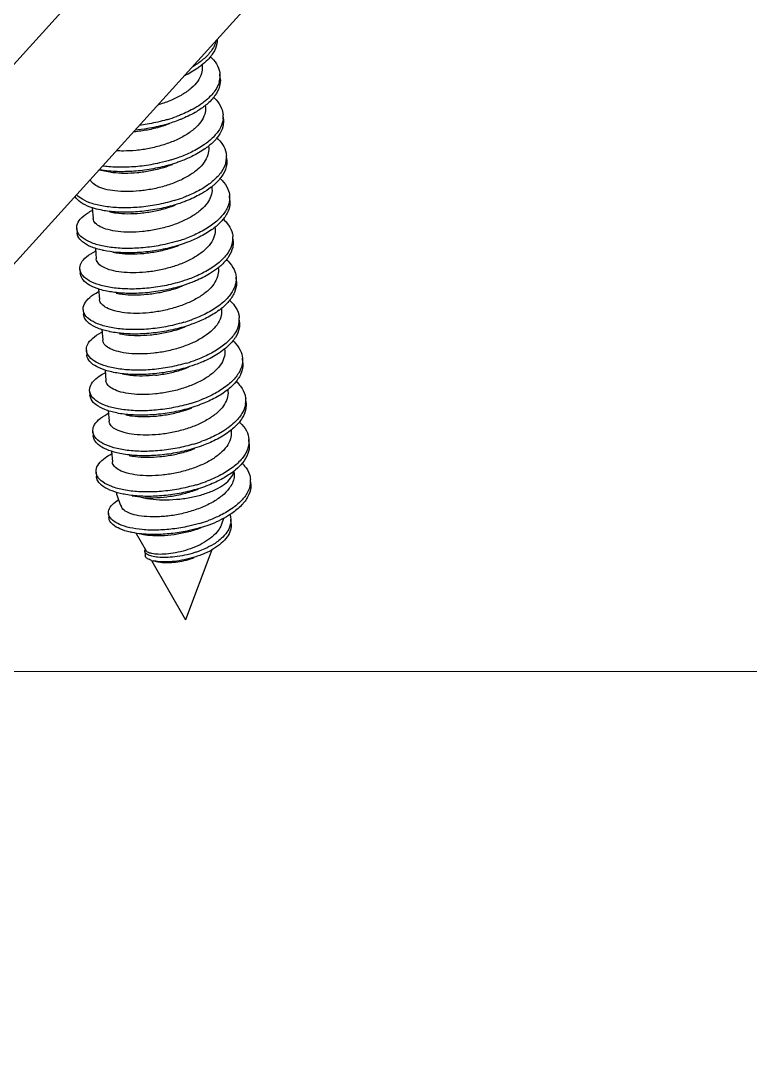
# Model space of a CAD drawing. Header units: millimetres. Extents: x -1995 to -555, y 489 to 1011.
# Drawn here: x -830.81 to -806.65, y 568.55 to 602.48 of the extents above; entities that cross this region are included whole.
import ezdxf

# ---------------------------------------------------------------- set-up
doc = ezdxf.new("R2010")
doc.units = ezdxf.units.MM
doc.layers.add('3_ALL_AXES', color=7, linetype='Continuous')
doc.layers.add('from', color=7, linetype='Continuous', lineweight=13)
doc.styles.add('ROMAND', font='romand.shx', dxfattribs={"width": 0.75, "bigfont": 'gbcbig.shx'})
doc.dimstyles.new('YanXiu', dxfattribs={"dimtxt": 2.5, "dimasz": 2.2, "dimexe": 1, "dimexo": 0, "dimgap": 0.66, "dimtad": 0, "dimzin": 1, "dimdsep": 46, "dimtxsty": 'ROMAND', "dimblk": 'CLOSEDBLANK', "dimcen": 0, "dimclrd": 3, "dimclre": 3, "dimclrt": 7, "dimazin": 0, "dimtfac": 1, "dimtofl": 0, "dimtmove": 0, "dimatfit": 3, "dimldrblk": 'CLOSEDBLANK', "dimfxl": 1, "dimlwd": 5, "dimlwe": 5, "dimarcsym": 0})

# ---------------------------------------------------------------- blocks, each defined once
blk = doc.blocks.new('_ClosedBlank')
at = {"color": 0, "linetype": 'ByBlock', "lineweight": -2}
for p, q in [((-1, 0.167), (0, 0)), ((-1, 0.167), (-1, -0.167)), ((0, 0), (-1, -0.167))]:
    blk.add_line(p, q, dxfattribs=at)

msp = doc.modelspace()

# ---------------------------------------------------------------- linework, layer by layer
at = {"color": 7, "linetype": 'Continuous'}
for p, q in [((-809.812, 624.478), (-884.103, 542.412)), ((-809.329, 618.397), (-883.62, 536.331)), ((-824.2, 600.558), (-824.212, 600.703)), ((-824.094, 599.214), (-824.105, 599.36)), ((-823.987, 597.871), (-823.999, 598.016)), ((-823.881, 596.527), (-823.892, 596.673)), ((-828.953, 595.595), (-828.941, 595.45)), ((-823.774, 595.184), (-823.786, 595.329)), ((-828.846, 594.252), (-828.835, 594.106)), ((-823.667, 593.84), (-823.679, 593.986)), ((-828.74, 592.908), (-828.728, 592.763)), ((-823.561, 592.497), (-823.572, 592.642)), ((-828.633, 591.565), (-828.622, 591.419)), ((-823.454, 591.153), (-823.466, 591.299)), ((-828.526, 590.221), (-828.515, 590.076)), ((-823.348, 589.81), (-823.359, 589.955)), ((-828.42, 588.878), (-828.408, 588.732)), ((-823.241, 588.466), (-823.253, 588.612)), ((-828.313, 587.534), (-828.302, 587.389)), ((-823.191, 587.142), (-823.202, 587.288)), ((-826.829, 586.697), (-827.113, 586.74)), ((-827.902, 586.175), (-827.891, 586.03)), ((-823.839, 585.822), (-823.85, 585.967)), ((-826.7, 584.91), (-826.689, 584.764)), ((-826.401, 584.592), (-826.272, 584.565))]:
    msp.add_line(p, q, dxfattribs=at)
msp.add_lwpolyline([(-828.211, 597.539), (-828.039, 597.504), (-827.966, 597.488)], dxfattribs=at)
for centre, radius, start, end in [((-824.988, 600.654), 0.778, 344.5934, 352.9737), ((-827.366, 603.959), 4.962, 286.6902, 290.1796), ((-824.799, 599.302), 0.696, 353.1384, 357.1671), ((-824.801, 599.302), 0.698, 357.2229, 4.7613), ((-826.117, 600.233), 2.446, 305.0662, 307.8108), ((-827.273, 602.655), 5.004, 286.7974, 290.057), ((-824.762, 597.965), 0.766, 346.0378, 353.0323), ((-824.733, 597.962), 0.736, 352.9803, 4.2481), ((-825.092, 596.282), 1.312, 43.3543, 48.0293), ((-827.154, 601.275), 4.965, 286.677, 290.1647), ((-828.603, 595.621), 0.349, 202.4237, 205.5563), ((-825.89, 597.527), 2.423, 305.7358, 307.8051), ((-827.079, 600.026), 5.065, 286.8004, 289.2579), ((-827.004, 599.811), 4.837, 289.267, 290.0654), ((-824.536, 595.275), 0.753, 347.492, 353.0747), ((-824.522, 595.274), 0.738, 353.0367, 4.2872), ((-828.381, 592.936), 0.358, 204.4727, 205.2969), ((-825.664, 594.823), 2.401, 306.4135, 307.8007), ((-826.854, 597.305), 5.029, 286.7816, 289.6705), ((-826.785, 597.106), 4.819, 289.6865, 290.0568), ((-824.31, 592.586), 0.739, 348.9566, 353.0942), ((-824.308, 592.586), 0.738, 353.0767, 4.3524), ((-826.734, 595.92), 4.986, 286.6172, 290.1304), ((-825.439, 592.12), 2.381, 307.1007, 307.8011), ((-826.63, 594.583), 4.993, 286.761, 290.0861), ((-824.083, 589.897), 0.725, 350.4325, 353.0848), ((-824.091, 589.898), 0.734, 353.0914, 4.4365), ((-826.547, 593.312), 5.069, 286.8643, 290.088), ((-827.924, 587.576), 0.391, 207.0808, 208.5181), ((-825.228, 589.435), 2.384, 307.1786, 307.7959), ((-825.121, 589.299), 2.212, 307.7709, 310.1921), ((-824.169, 587.633), 0.426, 345.4308, 350.4691), ((-826.411, 591.879), 4.975, 286.7432, 290.2179), ((-823.883, 587.23), 0.683, 353.0304, 354.2572), ((-823.898, 587.231), 0.698, 354.3076, 4.6573), ((-826.253, 590.445), 4.812, 286.4599, 289.8923), ((-826.229, 590.259), 4.769, 286.7779, 290.4347), ((-825.986, 589.613), 4.079, 290.4072, 295.4837), ((-824.462, 585.93), 0.613, 344.1163, 349.9449), ((-826.427, 589.295), 3.829, 264.3018, 264.8529), ((-825.561, 586.997), 2.174, 301.719, 302.1552), ((-825.475, 586.862), 2.014, 302.1273, 304.8533), ((-826.193, 585.608), 1.038, 254.2339, 258.4333)]:
    msp.add_arc(centre, radius, start, end, dxfattribs=at)
for points, start_tangent, end_tangent in [([(-824.345, 601.789), (-824.408, 601.627), (-824.626, 601.326), (-824.909, 601.082)], (-0.271457, -0.96245), (-0.810786, -0.585343)), ([(-824.305, 601.852), (-824.307, 601.79), (-824.397, 601.482), (-824.615, 601.181), (-824.83, 600.988)], (0.013496, -0.999909), (-0.789406, -0.613872)), ([(-824.536, 601.289), (-824.33, 601.049), (-824.218, 600.755), (-824.212, 600.703)], (0.74472, -0.667377), (0.075602, -0.997138)), ([(-824.83, 600.988), (-824.948, 600.901), (-825.381, 600.654), (-825.398, 600.646)], (-0.789406, -0.613872), (-0.904217, -0.427074)), ([(-824.909, 601.082), (-824.96, 601.047), (-825.113, 600.949)], (-0.810786, -0.585343), (-0.858663, -0.51254)), ([(-824.798, 600.951), (-824.822, 600.726), (-824.948, 600.473)], (0.076605, -0.997062), (-0.578512, -0.815674)), ([(-824.212, 600.703), (-824.216, 600.559)], (0.075602, -0.997138), (-0.121882, -0.992545)), ([(-824.948, 600.473), (-825.161, 600.242), (-825.457, 600.028), (-825.821, 599.843), (-826.227, 599.696), (-826.268, 599.684)], (-0.578512, -0.815674), (-0.959951, -0.280169)), ([(-824.238, 600.447), (-824.389, 600.141), (-824.663, 599.848), (-824.789, 599.748)], (-0.265374, -0.964145), (-0.806441, -0.591314)), ([(-824.2, 600.558), (-824.226, 600.302), (-824.377, 599.995), (-824.651, 599.703), (-824.719, 599.647)], (0.075602, -0.997138), (-0.787528, -0.616279)), ([(-824.426, 599.943), (-824.336, 599.852), (-824.155, 599.57), (-824.106, 599.36)], (0.741974, -0.670428), (0.082407, -0.996599)), ([(-824.789, 599.748), (-825.045, 599.582), (-825.516, 599.354), (-825.654, 599.301)], (-0.806441, -0.591314), (-0.938426, -0.345479)), ([(-824.719, 599.647), (-825.034, 599.437), (-825.505, 599.209), (-825.61, 599.168)], (-0.787528, -0.616279), (-0.935779, -0.352587)), ([(-824.692, 599.607), (-824.717, 599.376), (-824.841, 599.13)], (0.077374, -0.997002), (-0.578512, -0.815674)), ([(-824.108, 599.219), (-824.186, 598.959), (-824.396, 598.658), (-824.698, 598.394)], (-0.119148, -0.992877), (-0.811219, -0.584743)), ([(-824.094, 599.214), (-824.092, 599.122), (-824.174, 598.814), (-824.384, 598.512), (-824.617, 598.3)], (0.082407, -0.996599), (-0.789677, -0.613523)), ([(-824.841, 599.13), (-825.054, 598.899), (-825.348, 598.686), (-825.711, 598.501), (-826.116, 598.354), (-826.551, 598.245), (-826.989, 598.181), (-827.41, 598.16), (-827.638, 598.167)], (-0.578512, -0.815674), (-0.997876, 0.065149)), ([(-825.892, 599.061), (-826.175, 598.964), (-826.612, 598.856), (-827.054, 598.793), (-827.077, 598.79)], (-0.933254, -0.359217), (-0.995994, -0.089418)), ([(-825.61, 599.168), (-826.04, 599.028), (-826.611, 598.901), (-827.022, 598.847)], (-0.935779, -0.352587), (-0.995264, -0.097211)), ([(-825.941, 599.206), (-826.052, 599.174), (-826.623, 599.047), (-826.872, 599.01)], (-0.957715, -0.287718), (-0.992185, -0.124775)), ([(-824.321, 598.601), (-824.129, 598.38), (-824.008, 598.087), (-823.999, 598.016)], (0.744106, -0.668061), (0.075388, -0.997154)), ([(-824.698, 598.394), (-824.723, 598.376), (-825.15, 598.127), (-825.557, 597.954)], (-0.811219, -0.584743), (-0.939211, -0.343339)), ([(-824.711, 598.231), (-825.138, 597.981), (-825.503, 597.825)], (-0.818153, -0.575001), (-0.935882, -0.352314)), ([(-824.585, 598.264), (-824.611, 598.033), (-824.735, 597.786)], (0.077396, -0.997), (-0.578512, -0.815674)), ([(-825.827, 597.865), (-826.21, 597.764), (-826.788, 597.664), (-827.358, 597.623), (-827.89, 597.641), (-828.092, 597.664)], (-0.957194, -0.289447), (-0.989791, 0.142528)), ([(-823.987, 597.871), (-824.008, 597.634), (-824.151, 597.327), (-824.417, 597.033), (-824.506, 596.96)], (0.075388, -0.997154), (-0.787667, -0.616101)), ([(-824.735, 597.786), (-824.947, 597.555), (-825.24, 597.344), (-825.601, 597.159), (-826.006, 597.011), (-826.442, 596.902), (-826.88, 596.837), (-827.3, 596.816), (-827.688, 596.838), (-828.024, 596.9), (-828.281, 596.998), (-828.446, 597.12), (-828.508, 597.221)], (-0.578512, -0.815674), (-0.329591, 0.944124)), ([(-825.503, 597.825), (-825.643, 597.774), (-826.199, 597.618), (-826.777, 597.518), (-827.346, 597.477), (-827.879, 597.495), (-828.209, 597.54)], (-0.935882, -0.352314), (-0.98358, 0.180474)), ([(-827.966, 597.488), (-827.758, 597.454), (-827.372, 597.43), (-826.948, 597.449), (-826.506, 597.513), (-826.069, 597.62), (-825.785, 597.717)], (0.978142, -0.207936), (0.933254, 0.359217)), ([(-824.019, 597.78), (-824.162, 597.473), (-824.429, 597.179), (-824.578, 597.06)], (-0.241204, -0.970474), (-0.807006, -0.590543)), ([(-824.138, 597.182), (-823.949, 596.901), (-823.892, 596.673)], (0.685901, -0.727695), (0.082528, -0.996589)), ([(-824.578, 597.06), (-824.805, 596.911), (-825.272, 596.68), (-825.442, 596.614)], (-0.807006, -0.590543), (-0.938507, -0.345261)), ([(-824.506, 596.96), (-824.794, 596.766), (-825.26, 596.535), (-825.396, 596.481)], (-0.787667, -0.616101), (-0.935776, -0.352595)), ([(-824.479, 596.92), (-824.477, 596.904), (-824.51, 596.671), (-824.628, 596.443)], (0.080357, -0.996766), (-0.578512, -0.815674)), ([(-828.166, 596.208), (-828.428, 596.276), (-828.755, 596.417), (-828.966, 596.594), (-829.01, 596.664)], (-0.979785, 0.200055), (-0.450768, 0.892641)), ([(-825.729, 596.518), (-825.804, 596.497), (-826.374, 596.366), (-826.951, 596.294), (-827.507, 596.281), (-828.012, 596.325), (-828.439, 596.421), (-828.767, 596.563), (-828.958, 596.715)], (-0.957774, -0.287523), (-0.649977, 0.759954)), ([(-823.895, 596.532), (-823.964, 596.292), (-824.166, 595.989), (-824.486, 595.706)], (-0.120539, -0.992709), (-0.811519, -0.584326)), ([(-823.881, 596.527), (-823.879, 596.455), (-823.952, 596.146), (-824.154, 595.844), (-824.404, 595.613)], (0.082528, -0.996589), (-0.78989, -0.613249)), ([(-823.892, 596.673), (-823.89, 596.6), (-823.895, 596.532)], (0.082528, -0.996589), (-0.120539, -0.992709)), ([(-828.951, 595.595), (-828.946, 595.694), (-828.834, 595.905), (-828.595, 596.106), (-828.437, 596.196)], (-0.081548, 0.996669), (0.890119, 0.455728)), ([(-824.628, 596.443), (-824.841, 596.212), (-825.135, 595.999), (-825.498, 595.814), (-825.903, 595.666), (-826.339, 595.558), (-826.776, 595.494), (-827.197, 595.473), (-827.584, 595.494), (-827.919, 595.557), (-828.174, 595.654), (-828.34, 595.776), (-828.411, 595.919), (-828.413, 595.932)], (-0.578512, -0.815674), (-0.068494, 0.997651)), ([(-825.396, 596.481), (-825.792, 596.351), (-826.362, 596.221), (-826.94, 596.148), (-827.496, 596.135), (-828.001, 596.179), (-828.166, 596.208)], (-0.935776, -0.352595), (-0.979785, 0.200055)), ([(-827.859, 596.145), (-827.651, 596.11), (-827.266, 596.086), (-826.841, 596.106), (-826.399, 596.169), (-825.962, 596.277), (-825.679, 596.374)], (0.978142, -0.207936), (0.933254, 0.359217)), ([(-824.107, 595.912), (-823.927, 595.71), (-823.798, 595.419), (-823.786, 595.329)], (0.743128, -0.669149), (0.075693, -0.997131)), ([(-828.925, 595.487), (-828.951, 595.595)], (-0.381272, 0.924463), (-0.081548, 0.996669)), ([(-824.486, 595.706), (-824.907, 595.454), (-825.344, 595.267)], (-0.811519, -0.584326), (-0.939287, -0.343132)), ([(-824.475, 595.56), (-824.896, 595.309), (-825.29, 595.138)], (-0.811519, -0.584326), (-0.935891, -0.352291)), ([(-824.372, 595.577), (-824.398, 595.346), (-824.522, 595.099)], (0.077392, -0.997001), (-0.578512, -0.815674)), ([(-828.06, 594.865), (-828.105, 594.875), (-828.488, 594.994), (-828.763, 595.153), (-828.914, 595.342), (-828.94, 595.45)], (-0.979629, 0.200815), (-0.081548, 0.996669)), ([(-825.614, 595.177), (-825.961, 595.085), (-826.539, 594.981), (-827.11, 594.937), (-827.645, 594.951), (-828.117, 595.02), (-828.5, 595.139), (-828.774, 595.298), (-828.918, 595.47)], (-0.95726, -0.28923), (-0.431215, 0.902249)), ([(-825.29, 595.138), (-825.396, 595.099), (-825.95, 594.939), (-826.527, 594.836), (-827.098, 594.791), (-827.634, 594.805), (-828.06, 594.865)], (-0.935891, -0.352291), (-0.979629, 0.200815)), ([(-823.774, 595.184), (-823.79, 594.967), (-823.925, 594.659), (-824.184, 594.364), (-824.294, 594.273)], (0.075693, -0.997131), (-0.787857, -0.615859)), ([(-828.846, 594.252), (-828.803, 594.45), (-828.63, 594.658), (-828.336, 594.85), (-828.327, 594.855)], (-0.072316, 0.997382), (0.890877, 0.454245)), ([(-824.522, 595.099), (-824.734, 594.868), (-825.027, 594.657), (-825.388, 594.472), (-825.793, 594.324), (-826.229, 594.215), (-826.667, 594.15), (-827.087, 594.129), (-827.475, 594.151), (-827.811, 594.213), (-828.068, 594.311), (-828.233, 594.433), (-828.305, 594.576), (-828.306, 594.589)], (-0.578512, -0.815674), (-0.068664, 0.99764)), ([(-825.572, 595.03), (-825.855, 594.933), (-826.293, 594.826), (-826.735, 594.762), (-827.159, 594.743), (-827.544, 594.767), (-827.753, 594.801)], (-0.933254, -0.359217), (-0.978142, 0.207936)), ([(-823.802, 595.112), (-823.936, 594.805), (-824.196, 594.51), (-824.367, 594.372)], (-0.216605, -0.976259), (-0.807601, -0.589729)), ([(-824.002, 594.571), (-823.941, 594.512), (-823.744, 594.233), (-823.679, 593.986)], (0.743229, -0.669038), (0.082578, -0.996585)), ([(-828.806, 594.118), (-828.845, 594.239), (-828.846, 594.252)], (-0.46677, 0.884379), (-0.072316, 0.997382)), ([(-828.754, 594.04), (-828.806, 594.118)], (-0.627971, 0.778236), (-0.46677, 0.884379)), ([(-824.367, 594.372), (-824.566, 594.24), (-825.027, 594.007), (-825.23, 593.926)], (-0.807601, -0.589729), (-0.938595, -0.345022)), ([(-824.294, 594.273), (-824.554, 594.094), (-825.016, 593.861), (-825.183, 593.794)], (-0.787857, -0.615859), (-0.93578, -0.352584)), ([(-824.265, 594.233), (-824.291, 594.002), (-824.415, 593.756)], (0.077425, -0.996998), (-0.578512, -0.815674)), ([(-827.953, 593.521), (-828.191, 593.581), (-828.525, 593.72), (-828.743, 593.895), (-828.833, 594.094), (-828.835, 594.106)], (-0.97974, 0.200272), (-0.072316, 0.997382)), ([(-825.23, 593.926), (-825.556, 593.82), (-826.124, 593.686), (-826.702, 593.61), (-827.261, 593.593), (-827.769, 593.633), (-828.202, 593.727), (-828.536, 593.866), (-828.754, 594.04)], (-0.938595, -0.345022), (-0.627971, 0.778236)), ([(-825.183, 593.794), (-825.544, 593.674), (-826.113, 593.54), (-826.691, 593.464), (-827.249, 593.447), (-827.758, 593.488), (-827.953, 593.521)], (-0.93578, -0.352584), (-0.97974, 0.200272)), ([(-823.682, 593.844), (-823.742, 593.624), (-823.937, 593.321), (-824.25, 593.036)], (-0.12157, -0.992583), (-0.80466, -0.593736)), ([(-823.668, 593.84), (-823.665, 593.787), (-823.731, 593.478), (-823.925, 593.175), (-824.192, 592.925)], (0.082578, -0.996585), (-0.79005, -0.613042)), ([(-823.679, 593.986), (-823.677, 593.932), (-823.682, 593.844)], (0.082578, -0.996585), (-0.12157, -0.992583)), ([(-828.738, 592.908), (-828.735, 592.994), (-828.631, 593.205), (-828.4, 593.407), (-828.224, 593.509)], (-0.086626, 0.996241), (0.890165, 0.455638)), ([(-824.415, 593.756), (-824.627, 593.525), (-824.919, 593.314), (-825.278, 593.13), (-825.683, 592.982), (-826.119, 592.872), (-826.558, 592.807), (-826.978, 592.786), (-827.366, 592.807), (-827.703, 592.869), (-827.961, 592.967), (-828.127, 593.09), (-828.198, 593.233), (-828.199, 593.245)], (-0.578512, -0.815674), (-0.068915, 0.997623)), ([(-827.646, 593.458), (-827.438, 593.423), (-827.052, 593.399), (-826.628, 593.419), (-826.186, 593.482), (-825.749, 593.59), (-825.466, 593.687)], (0.978142, -0.207936), (0.933254, 0.359217)), ([(-823.892, 593.224), (-823.726, 593.041), (-823.59, 592.75), (-823.573, 592.642)], (0.741795, -0.670627), (0.076427, -0.997075)), ([(-828.707, 592.788), (-828.738, 592.908)], (-0.414248, 0.910164), (-0.086626, 0.996241)), ([(-827.846, 592.178), (-827.865, 592.182), (-828.254, 592.298), (-828.536, 592.455), (-828.695, 592.642), (-828.727, 592.763)], (-0.979686, 0.200536), (-0.086626, 0.996241)), ([(-825.402, 592.49), (-825.712, 592.406), (-826.289, 592.299), (-826.862, 592.251), (-827.4, 592.261), (-827.877, 592.327), (-828.266, 592.443), (-828.547, 592.6), (-828.705, 592.783)], (-0.957329, -0.289), (-0.427297, 0.904111)), ([(-824.25, 593.036), (-824.665, 592.782), (-825.132, 592.58)], (-0.80466, -0.593736), (-0.93935, -0.342961)), ([(-824.238, 592.89), (-824.654, 592.636), (-825.077, 592.451)], (-0.80466, -0.593736), (-0.935892, -0.352288)), ([(-824.159, 592.89), (-824.185, 592.658), (-824.308, 592.412)], (0.077502, -0.996992), (-0.578512, -0.815674)), ([(-825.077, 592.451), (-825.15, 592.424), (-825.701, 592.261), (-826.278, 592.154), (-826.85, 592.105), (-827.389, 592.116), (-827.846, 592.178)], (-0.935892, -0.352288), (-0.979686, 0.200536)), ([(-823.584, 592.445), (-823.711, 592.137), (-823.963, 591.841), (-824.326, 591.569), (-824.783, 591.333), (-825.018, 591.239)], (-0.191609, -0.981471), (-0.938689, -0.344766)), ([(-823.561, 592.497), (-823.573, 592.299), (-823.7, 591.991), (-823.951, 591.695), (-824.081, 591.585)], (0.076427, -0.997075), (-0.788095, -0.615554)), ([(-828.633, 591.565), (-828.596, 591.749), (-828.432, 591.958), (-828.145, 592.152), (-828.115, 592.167)], (-0.067233, 0.997737), (0.890648, 0.454694)), ([(-827.54, 592.114), (-827.331, 592.08), (-826.946, 592.056), (-826.522, 592.075), (-826.08, 592.139), (-825.642, 592.246), (-825.359, 592.343)], (0.978142, -0.207936), (0.933254, 0.359217)), ([(-824.308, 592.412), (-824.516, 592.186), (-824.799, 591.979), (-825.147, 591.797), (-825.54, 591.649), (-825.966, 591.538), (-826.399, 591.469)], (-0.578512, -0.815674), (-0.993834, -0.110875)), ([(-826.399, 591.469), (-826.829, 591.442), (-827.227, 591.46), (-827.573, 591.52), (-827.841, 591.617), (-828.014, 591.739), (-828.091, 591.884), (-828.093, 591.902)], (-0.993834, -0.110875), (-0.065129, 0.997877)), ([(-823.79, 591.884), (-823.744, 591.841), (-823.54, 591.564), (-823.466, 591.299)], (0.743744, -0.668465), (0.081838, -0.996646)), ([(-828.531, 591.342), (-828.63, 591.539), (-828.633, 591.565)], (-0.651462, 0.758681), (-0.067233, 0.997737)), ([(-827.74, 590.834), (-827.953, 590.887), (-828.294, 591.023), (-828.52, 591.196), (-828.618, 591.394), (-828.621, 591.419)], (-0.979694, 0.2005), (-0.067233, 0.997737)), ([(-824.081, 591.585), (-824.315, 591.423), (-824.771, 591.187), (-824.97, 591.107)], (-0.788095, -0.615554), (-0.93579, -0.352557)), ([(-824.052, 591.546), (-824.078, 591.315), (-824.202, 591.069)], (0.07742, -0.996999), (-0.578512, -0.815674)), ([(-826.453, 590.926), (-827.014, 590.905), (-827.526, 590.942), (-827.965, 591.033), (-828.306, 591.169), (-828.531, 591.342)], (-0.996207, -0.087021), (-0.651462, 0.758681)), ([(-824.202, 591.069), (-824.414, 590.838), (-824.706, 590.627), (-825.066, 590.443), (-825.47, 590.295), (-825.906, 590.185), (-826.345, 590.12), (-826.765, 590.099), (-827.153, 590.12), (-827.49, 590.183), (-827.748, 590.28), (-827.914, 590.403), (-827.985, 590.546), (-827.986, 590.558)], (-0.578512, -0.815674), (-0.068883, 0.997625)), ([(-825.308, 591.143), (-825.875, 591.005), (-826.453, 590.926)], (-0.958054, -0.286589), (-0.996207, -0.087021)), ([(-824.97, 591.107), (-825.297, 590.997), (-825.863, 590.86), (-826.442, 590.78)], (-0.93579, -0.352557), (-0.996207, -0.087021)), ([(-823.469, 591.157), (-823.521, 590.956), (-823.708, 590.652), (-824.014, 590.366), (-824.037, 590.349)], (-0.122479, -0.992471), (-0.80457, -0.593858)), ([(-823.454, 591.153), (-823.452, 591.119), (-823.509, 590.811), (-823.696, 590.507), (-823.979, 590.238)], (0.081838, -0.996646), (-0.790118, -0.612955)), ([(-823.466, 591.299), (-823.464, 591.265), (-823.469, 591.157)], (0.081838, -0.996646), (-0.122479, -0.992471)), ([(-828.525, 590.221), (-828.524, 590.294), (-828.429, 590.505), (-828.205, 590.708), (-828.011, 590.823)], (-0.090788, 0.99587), (0.890234, 0.455503)), ([(-826.442, 590.78), (-827.002, 590.76), (-827.515, 590.797), (-827.74, 590.834)], (-0.996207, -0.087021), (-0.979694, 0.2005)), ([(-826.341, 590.739), (-826.778, 590.712), (-827.179, 590.731), (-827.433, 590.771)], (-0.993834, -0.110875), (-0.978065, 0.208301)), ([(-826.341, 590.739), (-825.909, 590.808), (-825.482, 590.92), (-825.252, 591)], (0.993834, 0.110875), (0.933278, 0.359156)), ([(-823.676, 590.535), (-823.526, 590.371), (-823.381, 590.082), (-823.36, 589.955)], (0.740126, -0.672469), (0.077478, -0.996994)), ([(-828.487, 590.089), (-828.525, 590.221)], (-0.446331, 0.894868), (-0.090788, 0.99587)), ([(-827.633, 589.491), (-828.02, 589.602), (-828.308, 589.757), (-828.476, 589.943), (-828.514, 590.076)], (-0.979761, 0.200171), (-0.090788, 0.99587)), ([(-825.19, 589.803), (-825.464, 589.728), (-826.04, 589.617), (-826.613, 589.565), (-827.155, 589.572), (-827.636, 589.635), (-828.031, 589.748), (-828.32, 589.903), (-828.487, 590.089)], (-0.957401, -0.288762), (-0.446331, 0.894868)), ([(-824.037, 590.349), (-824.424, 590.11), (-824.915, 589.894)], (-0.80457, -0.593858), (-0.93904, -0.343807)), ([(-824.002, 590.22), (-824.412, 589.964), (-824.864, 589.764)], (-0.797551, -0.603251), (-0.935881, -0.352315)), ([(-823.946, 590.203), (-823.972, 589.971), (-824.095, 589.725)], (0.077487, -0.996993), (-0.578512, -0.815674)), ([(-824.095, 589.725), (-824.308, 589.494), (-824.6, 589.283), (-824.959, 589.099), (-825.363, 588.951), (-825.801, 588.842), (-826.242, 588.776), (-826.661, 588.755), (-827.049, 588.777), (-827.386, 588.84), (-827.644, 588.938), (-827.808, 589.06), (-827.879, 589.203), (-827.88, 589.215)], (-0.578512, -0.815674), (-0.069435, 0.997586)), ([(-824.864, 589.764), (-824.904, 589.749), (-825.452, 589.582), (-826.028, 589.472), (-826.602, 589.42), (-827.143, 589.426), (-827.624, 589.489), (-827.633, 589.491)], (-0.935881, -0.352315), (-0.979761, 0.200171)), ([(-823.368, 589.777), (-823.486, 589.469), (-823.73, 589.172), (-823.944, 588.995)], (-0.166248, -0.986084), (-0.808831, -0.588041)), ([(-823.348, 589.81), (-823.356, 589.631), (-823.475, 589.323), (-823.719, 589.026), (-823.869, 588.898)], (0.077478, -0.996994), (-0.788365, -0.615208)), ([(-828.419, 588.878), (-828.389, 589.049), (-828.233, 589.258), (-827.953, 589.453), (-827.902, 589.48)], (-0.064438, 0.997922), (0.890467, 0.455048)), ([(-827.326, 589.427), (-827.118, 589.393), (-826.733, 589.369), (-826.308, 589.388), (-825.866, 589.452), (-825.429, 589.56), (-825.146, 589.656)], (0.978142, -0.207936), (0.933254, 0.359217)), ([(-823.577, 589.198), (-823.548, 589.171), (-823.336, 588.895), (-823.253, 588.612)], (0.744209, -0.667947), (0.080507, -0.996754)), ([(-828.308, 588.643), (-828.415, 588.84), (-828.419, 588.878)], (-0.67369, 0.739014), (-0.064438, 0.997922)), ([(-827.527, 588.147), (-827.715, 588.193), (-828.063, 588.327), (-828.296, 588.498), (-828.403, 588.694), (-828.408, 588.732)], (-0.979649, 0.200718), (-0.064438, 0.997922)), ([(-823.944, 588.995), (-824.088, 588.898), (-824.539, 588.66), (-824.806, 588.552)], (-0.808831, -0.588041), (-0.938786, -0.3445)), ([(-823.869, 588.898), (-824.076, 588.752), (-824.527, 588.514), (-824.757, 588.42)], (-0.788365, -0.615208), (-0.935804, -0.352521)), ([(-823.839, 588.859), (-823.865, 588.628), (-823.989, 588.382)], (0.0776, -0.996985), (-0.578512, -0.815674)), ([(-825.076, 588.461), (-825.625, 588.325), (-826.204, 588.242), (-826.767, 588.218), (-827.283, 588.251), (-827.727, 588.338), (-828.074, 588.472), (-828.308, 588.643)], (-0.956976, -0.290166), (-0.67369, 0.739014)), ([(-823.989, 588.382), (-824.202, 588.15), (-824.494, 587.939), (-824.852, 587.756), (-825.257, 587.608), (-825.696, 587.498), (-826.14, 587.432), (-826.559, 587.412), (-826.947, 587.434), (-827.283, 587.497), (-827.54, 587.596), (-827.703, 587.718), (-827.772, 587.86), (-827.773, 587.871)], (-0.578512, -0.815674), (-0.070093, 0.99754)), ([(-824.757, 588.42), (-825.049, 588.321), (-825.614, 588.18), (-826.193, 588.096), (-826.755, 588.072), (-827.271, 588.106), (-827.527, 588.147)], (-0.935804, -0.352521), (-0.979649, 0.200718)), ([(-823.256, 588.469), (-823.3, 588.289), (-823.479, 587.984), (-823.777, 587.697)], (-0.123482, -0.992347), (-0.789919, -0.613211)), ([(-823.241, 588.466), (-823.24, 588.451), (-823.289, 588.143), (-823.468, 587.838), (-823.694, 587.609)], (0.080507, -0.996754), (-0.76359, -0.645701)), ([(-823.253, 588.612), (-823.252, 588.597), (-823.256, 588.469)], (0.080507, -0.996754), (-0.123482, -0.992347)), ([(-828.312, 587.534), (-828.313, 587.593), (-828.225, 587.804), (-828.01, 588.009), (-827.798, 588.136)], (-0.093469, 0.995622), (0.890308, 0.455359)), ([(-827.22, 588.084), (-827.012, 588.049), (-826.626, 588.025), (-826.202, 588.045), (-825.76, 588.108), (-825.323, 588.216), (-825.039, 588.313)], (0.978142, -0.207936), (0.933254, 0.359217)), ([(-823.777, 587.697), (-824.182, 587.438), (-824.67, 587.219), (-824.692, 587.211)], (-0.789919, -0.613211), (-0.938227, -0.346021)), ([(-823.481, 587.826), (-823.395, 587.733), (-823.237, 587.456), (-823.203, 587.288)], (0.716736, -0.697344), (0.08052, -0.996753)), ([(-828.272, 587.398), (-828.312, 587.534)], (-0.455255, 0.890361), (-0.093469, 0.995622)), ([(-827.42, 586.804), (-827.785, 586.907), (-828.081, 587.059), (-828.256, 587.244), (-828.301, 587.389)], (-0.979817, 0.199898), (-0.093469, 0.995622)), ([(-824.978, 587.115), (-825.215, 587.05), (-825.79, 586.935), (-826.365, 586.88), (-826.909, 586.883), (-827.395, 586.942), (-827.796, 587.052), (-828.092, 587.205), (-828.268, 587.389)], (-0.957474, -0.288519), (-0.477447, 0.878661)), ([(-826.829, 586.697), (-826.428, 586.634), (-825.991, 586.615), (-825.543, 586.641), (-825.104, 586.71), (-824.697, 586.82), (-824.342, 586.964), (-824.059, 587.136), (-823.861, 587.327), (-823.757, 587.526)], (0.975772, -0.21879), (0.251621, 0.967826)), ([(-823.787, 587.535), (-824.171, 587.292), (-824.65, 587.077)], (-0.796746, -0.604314), (-0.935857, -0.352381)), ([(-823.736, 587.454), (-823.765, 587.261), (-823.846, 587.081)], (0.001977, -0.999998), (-0.513897, -0.857852)), ([(-824.65, 587.077), (-824.658, 587.074), (-825.204, 586.904), (-825.779, 586.79), (-826.354, 586.734), (-826.898, 586.737), (-827.383, 586.797), (-827.42, 586.804)], (-0.935857, -0.352381), (-0.979817, 0.199898)), ([(-823.846, 587.081), (-823.901, 586.998), (-824.14, 586.75), (-824.468, 586.528), (-824.865, 586.341), (-825.306, 586.196), (-825.765, 586.1), (-826.215, 586.054), (-826.628, 586.057), (-826.981, 586.105), (-827.252, 586.191)], (-0.513897, -0.857852), (-0.913468, 0.406911)), ([(-823.191, 587.142), (-823.192, 587.017), (-823.286, 586.72), (-823.499, 586.432), (-823.82, 586.165), (-823.924, 586.097)], (0.08052, -0.996753), (-0.850837, -0.525429)), ([(-823.206, 587.148), (-823.297, 586.865), (-823.51, 586.577), (-823.808, 586.327)], (-0.121313, -0.992614), (-0.819778, -0.572681)), ([(-826.829, 586.697), (-826.418, 586.683), (-825.971, 586.715), (-825.511, 586.795), (-825.064, 586.921), (-824.933, 586.969)], (0.99531, -0.096737), (0.933343, 0.358985)), ([(-827.901, 586.175), (-827.891, 586.276), (-827.783, 586.451), (-827.571, 586.614)], (-0.072403, 0.997375), (0.863116, 0.505006)), ([(-827.252, 586.191), (-827.425, 586.307), (-827.474, 586.377)], (-0.913468, 0.406911), (-0.433292, 0.901254)), ([(-823.808, 586.327), (-823.831, 586.311), (-824.242, 586.077), (-824.616, 585.921)], (-0.819778, -0.572681), (-0.940178, -0.340685)), ([(-827.765, 585.938), (-827.886, 586.102), (-827.901, 586.175)], (-0.756498, 0.653996), (-0.072403, 0.997375)), ([(-827.12, 585.531), (-827.189, 585.546), (-827.522, 585.653), (-827.754, 585.793), (-827.874, 585.956), (-827.889, 586.03)], (-0.980235, 0.197837), (-0.072403, 0.997375)), ([(-823.924, 586.097), (-824.231, 585.931)], (-0.850837, -0.525429), (-0.902179, -0.431361)), ([(-823.887, 586.125), (-823.853, 585.99), (-823.85, 585.967)], (0.35581, -0.934558), (0.07698, -0.997033)), ([(-824.89, 585.831), (-825.242, 585.74), (-825.778, 585.649), (-826.3, 585.611), (-826.783, 585.627), (-827.2, 585.692), (-827.533, 585.798), (-827.765, 585.938)], (-0.95888, -0.283811), (-0.756498, 0.653996)), ([(-824.849, 585.683), (-824.874, 585.673), (-825.297, 585.543), (-825.731, 585.459), (-826.151, 585.422), (-826.533, 585.429), (-826.81, 585.468)], (-0.934745, -0.355319), (-0.978844, 0.204609)), ([(-824.852, 585.693), (-825.231, 585.594), (-825.766, 585.503), (-826.289, 585.466), (-826.771, 585.482)], (-0.957291, -0.289126), (-0.995965, 0.089747)), ([(-823.839, 585.822), (-823.862, 585.61), (-823.975, 585.386), (-824.166, 585.178), (-824.422, 584.992), (-824.725, 584.836), (-824.875, 584.776)], (0.07734, -0.997005), (-0.936553, -0.350526)), ([(-824.165, 585.791), (-824.27, 585.6), (-824.464, 585.393)], (-0.351871, -0.936049), (-0.758499, -0.651675)), ([(-823.872, 585.762), (-823.98, 585.54), (-824.167, 585.333), (-824.324, 585.209)], (-0.273528, -0.961864), (-0.820328, -0.571893)), ([(-823.85, 585.967), (-823.858, 585.823)], (0.07698, -0.997033), (-0.174385, -0.984677)), ([(-826.808, 585.485), (-827.12, 585.531)], (-0.995055, 0.099322), (-0.980235, 0.197837)), ([(-824.464, 585.393), (-824.722, 585.21), (-825.025, 585.057), (-825.353, 584.939), (-825.682, 584.86), (-825.991, 584.818), (-826.259, 584.811), (-826.468, 584.835), (-826.605, 584.881)], (-0.758499, -0.651675), (-0.868156, 0.496292)), ([(-826.699, 584.91), (-826.697, 584.94), (-826.684, 584.969)], (-0.098018, 0.995185), (0.556937, 0.830555)), ([(-824.418, 585.148), (-824.716, 584.991), (-824.925, 584.907)], (-0.850629, -0.525766), (-0.940969, -0.338493)), ([(-826.61, 584.804), (-826.686, 584.87), (-826.699, 584.91)], (-0.88305, 0.469279), (-0.098018, 0.995185)), ([(-826.548, 584.635), (-826.611, 584.666), (-826.68, 584.733), (-826.687, 584.764)], (-0.925176, 0.379539), (-0.064963, 0.997888)), ([(-826.605, 584.881), (-826.657, 584.927)], (-0.868156, 0.496292), (-0.484944, 0.874545)), ([(-826.468, 584.75), (-826.61, 584.804)], (-0.966944, 0.254988), (-0.88305, 0.469279)), ([(-826.475, 584.61), (-826.548, 584.635)], (-0.96201, 0.273013), (-0.925176, 0.379539)), ([(-824.925, 584.907), (-825.044, 584.867), (-825.38, 584.778), (-825.707, 584.725), (-826.006, 584.705), (-826.264, 584.715), (-826.468, 584.75)], (-0.940969, -0.338493), (-0.966944, 0.254988)), ([(-824.875, 584.776), (-825.056, 584.714), (-825.396, 584.627), (-825.723, 584.576), (-826.022, 584.559), (-826.277, 584.572), (-826.401, 584.592)], (-0.936553, -0.350526), (-0.979426, 0.201806)), ([(-826.272, 584.565), (-826.183, 584.55), (-825.952, 584.536), (-825.683, 584.553), (-825.395, 584.604), (-825.114, 584.686), (-825.068, 584.703)], (0.977722, -0.209904), (0.934156, 0.356866))]:
    msp.add_spline(points, degree=3, dxfattribs=dict(at, start_tangent=start_tangent, end_tangent=end_tangent))
at = {"layer": '3_ALL_AXES', "color": 7, "linetype": 'Continuous'}
for p, q in [((-824.804, 601.022), (-824.798, 600.951)), ((-824.697, 599.671), (-824.692, 599.607)), ((-824.591, 598.335), (-824.585, 598.264)), ((-824.484, 596.986), (-824.479, 596.92)), ((-828.44, 596.281), (-828.413, 595.932)), ((-824.377, 595.646), (-824.372, 595.577)), ((-828.334, 594.946), (-828.306, 594.589)), ((-824.271, 594.301), (-824.265, 594.233)), ((-828.227, 593.597), (-828.2, 593.245)), ((-824.164, 592.958), (-824.159, 592.89)), ((-828.121, 592.259), (-828.093, 591.902)), ((-824.058, 591.616), (-824.052, 591.546)), ((-828.014, 590.912), (-827.986, 590.558)), ((-823.951, 590.269), (-823.946, 590.203)), ((-827.908, 589.57), (-827.88, 589.215)), ((-823.845, 588.93), (-823.839, 588.859)), ((-827.801, 588.226), (-827.773, 587.871)), ((-824.08, 586.017), (-824.166, 585.791)), ((-826.986, 585.504), (-826.657, 584.927)), ((-824.477, 584.964), (-825.352, 582.645)), ((-826.475, 584.61), (-825.352, 582.645))]:
    msp.add_line(p, q, dxfattribs=at)
for centre, radius, start, end in [((-826.545, 587.44), 2.81, 0.278, 2.7652), ((-824.952, 587.563), 2.788, 194.466, 205.1832)]:
    msp.add_arc(centre, radius, start, end, dxfattribs=at)

# ---------------------------------------------------------------- leaders
at = {"layer": 'from', "color": 4}
msp.add_leader([(-897.443, 580.926), (-789.655, 580.926)], dimstyle='YanXiu', override={"dimasz": 3, "dimldrblk": 'Small'}, dxfattribs=at)

doc.saveas('drawing.dxf')
